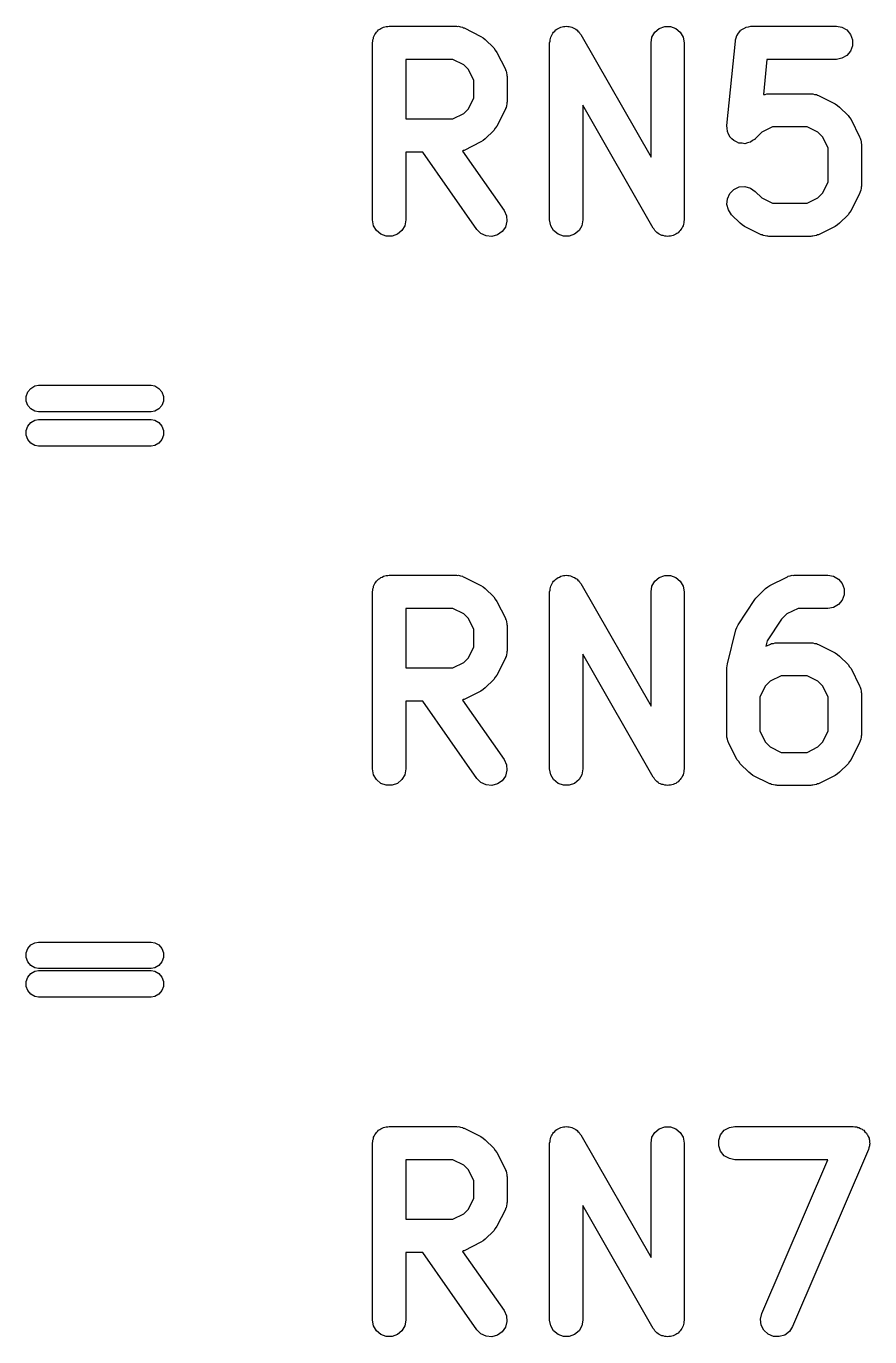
# Model space of a CAD drawing. Extents: x 553.3 to 630.8, y 408.7 to 458.1.
# Drawn here: x 586.48 to 590.29, y 436.59 to 442.51 of the extents above; entities that cross this region are included whole.
import ezdxf

# ---------------------------------------------------------------- set-up
doc = ezdxf.new("R2010")
doc.units = 0
doc.header["$MEASUREMENT"] = 0
doc.layers.add('BLACK', color=7, linetype='CONTINUOUS')

msp = doc.modelspace()

# ---------------------------------------------------------------- linework, layer by layer
at = {"layer": 'BLACK', "linetype": 'CONTINUOUS'}
for p, q in [((588.049, 442.457), (588.05, 442.464)), ((588.05, 442.464), (588.053, 442.469)), ((588.053, 442.469), (588.056, 442.476)), ((588.056, 442.476), (588.06, 442.481)), ((588.06, 442.481), (588.063, 442.486)), ((588.063, 442.486), (588.068, 442.491)), ((588.068, 442.491), (588.072, 442.496)), ((588.072, 442.496), (588.078, 442.499)), ((588.078, 442.499), (588.083, 442.503)), ((588.083, 442.503), (588.089, 442.505)), ((588.089, 442.505), (588.095, 442.509)), ((588.095, 442.509), (588.101, 442.51)), ((588.101, 442.51), (588.107, 442.512)), ((588.107, 442.512), (588.114, 442.512)), ((588.114, 442.512), (588.12, 442.513)), ((588.12, 442.513), (588.425, 442.513)), ((588.425, 442.513), (588.429, 442.512)), ((588.429, 442.512), (588.434, 442.513)), ((588.434, 442.513), (588.442, 442.51)), ((588.442, 442.51), (588.451, 442.509)), ((588.451, 442.509), (588.455, 442.506)), ((588.455, 442.506), (588.459, 442.505)), ((588.459, 442.505), (588.535, 442.467)), ((588.535, 442.467), (588.545, 442.46)), ((588.849, 442.457), (588.85, 442.464)), ((588.85, 442.464), (588.853, 442.47)), ((588.853, 442.47), (588.856, 442.476)), ((588.856, 442.476), (588.86, 442.481)), ((588.86, 442.481), (588.863, 442.486)), ((588.863, 442.486), (588.868, 442.491)), ((588.868, 442.491), (588.873, 442.496)), ((588.873, 442.496), (588.878, 442.499)), ((588.878, 442.499), (588.883, 442.503)), ((588.883, 442.503), (588.889, 442.505)), ((588.889, 442.505), (588.895, 442.509)), ((588.895, 442.509), (588.901, 442.51)), ((588.901, 442.51), (588.907, 442.512)), ((588.907, 442.512), (588.914, 442.512)), ((588.914, 442.512), (588.921, 442.513)), ((588.921, 442.513), (588.927, 442.512)), ((588.927, 442.512), (588.933, 442.512)), ((588.933, 442.512), (588.94, 442.51)), ((588.94, 442.51), (588.946, 442.508)), ((588.946, 442.508), (588.952, 442.505)), ((588.952, 442.505), (588.958, 442.503)), ((588.958, 442.503), (588.963, 442.499)), ((588.963, 442.499), (588.969, 442.495)), ((588.969, 442.495), (588.973, 442.49)), ((588.973, 442.49), (588.978, 442.486)), ((588.978, 442.486), (588.981, 442.48)), ((588.981, 442.48), (588.986, 442.475)), ((588.986, 442.475), (589.303, 441.921)), ((589.303, 442.438), (589.307, 442.464)), ((589.307, 442.464), (589.32, 442.486)), ((589.32, 442.486), (589.34, 442.503)), ((589.34, 442.503), (589.365, 442.512)), ((589.365, 442.512), (589.391, 442.512)), ((589.391, 442.512), (589.415, 442.503)), ((589.415, 442.503), (589.435, 442.486)), ((589.435, 442.486), (589.448, 442.464)), ((589.448, 442.464), (589.453, 442.438)), ((589.685, 442.451), (589.688, 442.461)), ((589.688, 442.461), (589.691, 442.471)), ((589.691, 442.471), (589.693, 442.473)), ((589.693, 442.473), (589.694, 442.476)), ((589.694, 442.476), (589.7, 442.483)), ((589.7, 442.483), (589.706, 442.492)), ((589.706, 442.492), (589.709, 442.493)), ((589.709, 442.493), (589.71, 442.496)), ((589.71, 442.496), (589.719, 442.501)), ((589.719, 442.501), (589.728, 442.506)), ((589.728, 442.506), (589.73, 442.507)), ((589.73, 442.507), (589.733, 442.509)), ((589.733, 442.509), (589.743, 442.51)), ((589.743, 442.51), (589.753, 442.513)), ((589.753, 442.513), (589.756, 442.513)), ((589.756, 442.513), (589.759, 442.513)), ((589.759, 442.513), (590.14, 442.513)), ((590.14, 442.513), (590.165, 442.509)), ((590.165, 442.509), (590.188, 442.496)), ((590.188, 442.496), (590.204, 442.476)), ((590.204, 442.476), (590.213, 442.451)), ((588.045, 442.438), (588.047, 442.445)), ((588.045, 441.638), (588.045, 442.438)), ((588.047, 442.451), (588.049, 442.457)), ((588.047, 442.445), (588.047, 442.451)), ((588.545, 442.46), (588.554, 442.453)), ((588.554, 442.453), (588.593, 442.415)), ((588.593, 442.415), (588.599, 442.405)), ((588.599, 442.405), (588.607, 442.395)), ((588.845, 442.438), (588.847, 442.445)), ((588.845, 441.638), (588.845, 442.438)), ((588.847, 442.451), (588.849, 442.457)), ((588.847, 442.445), (588.847, 442.451)), ((589.303, 441.921), (589.303, 442.438)), ((589.453, 442.438), (589.453, 441.638)), ((589.646, 442.065), (589.684, 442.446)), ((589.684, 442.446), (589.685, 442.448)), ((589.685, 442.448), (589.685, 442.451)), ((590.213, 442.425), (590.204, 442.401)), ((590.213, 442.451), (590.213, 442.425)), ((588.195, 442.363), (588.195, 442.094)), ((588.408, 442.363), (588.195, 442.363)), ((588.457, 442.338), (588.408, 442.363)), ((588.607, 442.395), (588.645, 442.319)), ((589.826, 442.363), (589.811, 442.204)), ((590.14, 442.363), (589.826, 442.363)), ((590.165, 442.368), (590.14, 442.363)), ((590.188, 442.381), (590.165, 442.368)), ((590.204, 442.401), (590.188, 442.381)), ((588.478, 442.317), (588.457, 442.338)), ((588.503, 442.268), (588.478, 442.317)), ((588.645, 442.319), (588.646, 442.315)), ((588.646, 442.315), (588.648, 442.311)), ((588.648, 442.311), (588.65, 442.303)), ((588.65, 442.303), (588.652, 442.294)), ((588.652, 442.294), (588.652, 442.29)), ((588.652, 442.29), (588.653, 442.286)), ((588.653, 442.286), (588.653, 442.171)), ((588.503, 442.189), (588.503, 442.268)), ((588.478, 442.14), (588.503, 442.189)), ((588.653, 442.171), (588.652, 442.167)), ((588.652, 442.167), (588.652, 442.163)), ((589.811, 442.204), (589.818, 442.205)), ((589.818, 442.205), (589.826, 442.208)), ((589.826, 442.208), (589.831, 442.208)), ((589.831, 442.208), (589.835, 442.208)), ((589.835, 442.208), (590.025, 442.208)), ((590.025, 442.208), (590.029, 442.208)), ((590.029, 442.208), (590.034, 442.208)), ((590.034, 442.208), (590.042, 442.205)), ((590.042, 442.205), (590.051, 442.204)), ((590.051, 442.204), (590.055, 442.202)), ((590.055, 442.202), (590.059, 442.2)), ((590.059, 442.2), (590.135, 442.162)), ((588.408, 442.094), (588.457, 442.119)), ((588.457, 442.119), (588.478, 442.14)), ((588.645, 442.138), (588.607, 442.062)), ((588.646, 442.142), (588.645, 442.138)), ((588.648, 442.146), (588.646, 442.142)), ((588.65, 442.154), (588.648, 442.146)), ((588.652, 442.163), (588.65, 442.154)), ((589.313, 441.601), (588.995, 442.156)), ((588.995, 442.156), (588.995, 441.638)), ((590.135, 442.162), (590.145, 442.155)), ((590.145, 442.155), (590.154, 442.148)), ((590.154, 442.148), (590.193, 442.11)), ((590.193, 442.11), (590.199, 442.1)), ((588.195, 442.094), (588.408, 442.094)), ((588.599, 442.052), (588.593, 442.042)), ((588.607, 442.062), (588.599, 442.052)), ((589.646, 442.064), (589.646, 442.065)), ((589.647, 442.051), (589.646, 442.064)), ((589.646, 442.064), (589.646, 442.064)), ((589.648, 442.039), (589.647, 442.051)), ((589.852, 442.058), (589.803, 442.034)), ((590.008, 442.058), (589.852, 442.058)), ((590.057, 442.034), (590.008, 442.058)), ((590.199, 442.1), (590.207, 442.091)), ((590.207, 442.091), (590.245, 442.014)), ((588.535, 441.99), (588.459, 441.952)), ((588.545, 441.997), (588.535, 441.99)), ((588.554, 442.004), (588.545, 441.997)), ((588.593, 442.042), (588.554, 442.004)), ((589.648, 442.038), (589.648, 442.039)), ((589.653, 442.026), (589.648, 442.038)), ((589.648, 442.038), (589.648, 442.038)), ((589.659, 442.015), (589.653, 442.026)), ((589.659, 442.014), (589.659, 442.015)), ((589.659, 442.015), (589.659, 442.015)), ((589.668, 442.005), (589.659, 442.014)), ((589.677, 441.996), (589.668, 442.005)), ((589.689, 441.99), (589.677, 441.996)), ((589.677, 441.996), (589.677, 441.996)), ((589.677, 441.996), (589.677, 441.996)), ((589.7, 441.985), (589.689, 441.99)), ((589.751, 441.989), (589.739, 441.986)), ((589.752, 441.989), (589.751, 441.989)), ((589.762, 441.996), (589.752, 441.989)), ((589.752, 441.989), (589.752, 441.989)), ((589.773, 442.003), (589.762, 441.996)), ((589.774, 442.004), (589.773, 442.004)), ((589.773, 442.004), (589.773, 442.003)), ((589.803, 442.034), (589.774, 442.004)), ((590.078, 442.013), (590.057, 442.034)), ((590.103, 441.963), (590.078, 442.013)), ((590.245, 442.014), (590.246, 442.01)), ((590.246, 442.01), (590.248, 442.007)), ((590.248, 442.007), (590.25, 441.998)), ((590.25, 441.998), (590.252, 441.99)), ((590.252, 441.99), (590.252, 441.985)), ((588.272, 441.944), (588.195, 441.944)), ((588.195, 441.944), (588.195, 441.638)), ((588.516, 441.595), (588.272, 441.944)), ((588.455, 441.951), (588.452, 441.949)), ((588.452, 441.949), (588.639, 441.681)), ((588.459, 441.952), (588.455, 441.951)), ((589.701, 441.985), (589.7, 441.985)), ((589.714, 441.984), (589.701, 441.985)), ((589.701, 441.985), (589.701, 441.985)), ((589.726, 441.982), (589.714, 441.984)), ((589.727, 441.982), (589.726, 441.982)), ((589.739, 441.986), (589.727, 441.982)), ((589.727, 441.982), (589.727, 441.982)), ((590.103, 441.808), (590.103, 441.963)), ((590.252, 441.985), (590.253, 441.981)), ((590.253, 441.981), (590.253, 441.79)), ((589.648, 441.734), (589.659, 441.757)), ((589.659, 441.757), (589.677, 441.776)), ((589.677, 441.776), (589.701, 441.787)), ((589.701, 441.787), (589.727, 441.789)), ((589.727, 441.789), (589.752, 441.782)), ((589.752, 441.782), (589.774, 441.767)), ((589.774, 441.767), (589.803, 441.738)), ((590.057, 441.738), (590.078, 441.759)), ((590.078, 441.759), (590.103, 441.808)), ((590.245, 441.757), (590.207, 441.681)), ((590.246, 441.761), (590.245, 441.757)), ((590.248, 441.765), (590.246, 441.761)), ((590.25, 441.773), (590.248, 441.765)), ((590.252, 441.782), (590.25, 441.773)), ((590.253, 441.79), (590.252, 441.786)), ((590.252, 441.786), (590.252, 441.782)), ((589.646, 441.708), (589.648, 441.734)), ((589.653, 441.683), (589.646, 441.708)), ((589.803, 441.738), (589.852, 441.713)), ((589.852, 441.713), (590.008, 441.713)), ((590.008, 441.713), (590.057, 441.738)), ((588.05, 441.612), (588.045, 441.638)), ((588.195, 441.638), (588.191, 441.612)), ((588.639, 441.681), (588.65, 441.657)), ((588.652, 441.632), (588.646, 441.606)), ((588.65, 441.657), (588.652, 441.632)), ((588.85, 441.612), (588.845, 441.638)), ((588.995, 441.638), (588.991, 441.612)), ((589.453, 441.638), (589.451, 441.631)), ((589.667, 441.661), (589.653, 441.683)), ((589.706, 441.623), (589.667, 441.661)), ((590.193, 441.661), (590.154, 441.623)), ((590.199, 441.671), (590.193, 441.661)), ((590.207, 441.681), (590.199, 441.671)), ((588.063, 441.59), (588.05, 441.612)), ((588.083, 441.573), (588.063, 441.59)), ((588.107, 441.564), (588.083, 441.573)), ((588.158, 441.573), (588.134, 441.564)), ((588.178, 441.59), (588.158, 441.573)), ((588.191, 441.612), (588.178, 441.59)), ((588.535, 441.577), (588.516, 441.595)), ((588.558, 441.566), (588.535, 441.577)), ((588.631, 441.585), (588.609, 441.57)), ((588.646, 441.606), (588.631, 441.585)), ((588.863, 441.59), (588.85, 441.612)), ((588.883, 441.573), (588.863, 441.59)), ((588.907, 441.564), (588.883, 441.573)), ((588.958, 441.573), (588.933, 441.564)), ((588.978, 441.59), (588.958, 441.573)), ((588.991, 441.612), (588.978, 441.59)), ((589.317, 441.596), (589.313, 441.601)), ((589.32, 441.59), (589.317, 441.596)), ((589.325, 441.586), (589.32, 441.59)), ((589.329, 441.581), (589.325, 441.586)), ((589.335, 441.577), (589.329, 441.581)), ((589.34, 441.573), (589.335, 441.577)), ((589.346, 441.571), (589.34, 441.573)), ((589.415, 441.573), (589.409, 441.571)), ((589.42, 441.577), (589.415, 441.573)), ((589.426, 441.58), (589.42, 441.577)), ((589.43, 441.586), (589.426, 441.58)), ((589.435, 441.59), (589.43, 441.586)), ((589.438, 441.595), (589.435, 441.59)), ((589.442, 441.6), (589.438, 441.595)), ((589.445, 441.607), (589.442, 441.6)), ((589.448, 441.612), (589.445, 441.607)), ((589.449, 441.619), (589.448, 441.612)), ((589.451, 441.625), (589.449, 441.619)), ((589.451, 441.631), (589.451, 441.625)), ((589.715, 441.616), (589.706, 441.623)), ((589.725, 441.609), (589.715, 441.616)), ((589.801, 441.571), (589.725, 441.609)), ((590.135, 441.609), (590.059, 441.571)), ((590.145, 441.616), (590.135, 441.609)), ((590.154, 441.623), (590.145, 441.616)), ((588.134, 441.564), (588.107, 441.564)), ((588.584, 441.563), (588.558, 441.566)), ((588.609, 441.57), (588.584, 441.563)), ((588.933, 441.564), (588.907, 441.564)), ((589.352, 441.568), (589.346, 441.571)), ((589.358, 441.567), (589.352, 441.568)), ((589.365, 441.564), (589.358, 441.567)), ((589.371, 441.564), (589.365, 441.564)), ((589.377, 441.563), (589.371, 441.564)), ((589.384, 441.564), (589.377, 441.563)), ((589.391, 441.564), (589.384, 441.564)), ((589.397, 441.566), (589.391, 441.564)), ((589.403, 441.568), (589.397, 441.566)), ((589.409, 441.571), (589.403, 441.568)), ((589.805, 441.57), (589.801, 441.571)), ((589.809, 441.568), (589.805, 441.57)), ((589.818, 441.566), (589.809, 441.568)), ((589.826, 441.564), (589.818, 441.566)), ((589.831, 441.564), (589.826, 441.564)), ((589.835, 441.563), (589.831, 441.564)), ((590.025, 441.563), (589.835, 441.563)), ((590.029, 441.564), (590.025, 441.563)), ((590.034, 441.564), (590.029, 441.564)), ((590.042, 441.566), (590.034, 441.564)), ((590.051, 441.568), (590.042, 441.566)), ((590.055, 441.57), (590.051, 441.568)), ((590.059, 441.571), (590.055, 441.57)), ((586.488, 440.861), (586.502, 440.877)), ((586.502, 440.877), (586.52, 440.888)), ((586.52, 440.888), (586.536, 440.891)), ((586.536, 440.891), (587.046, 440.891)), ((587.046, 440.891), (587.062, 440.888)), ((587.062, 440.888), (587.08, 440.877)), ((587.08, 440.877), (587.094, 440.861)), ((586.481, 440.841), (586.488, 440.861)), ((586.481, 440.82), (586.481, 440.841)), ((586.488, 440.8), (586.481, 440.82)), ((587.094, 440.861), (587.101, 440.841)), ((587.101, 440.82), (587.094, 440.8)), ((587.101, 440.841), (587.101, 440.82)), ((586.502, 440.784), (586.488, 440.8)), ((586.52, 440.774), (586.502, 440.784)), ((586.536, 440.771), (586.52, 440.774)), ((587.046, 440.771), (586.536, 440.771)), ((587.062, 440.774), (587.046, 440.771)), ((587.08, 440.784), (587.062, 440.774)), ((587.094, 440.8), (587.08, 440.784)), ((586.481, 440.687), (586.488, 440.707)), ((586.481, 440.666), (586.481, 440.687)), ((586.488, 440.707), (586.502, 440.723)), ((586.502, 440.723), (586.52, 440.733)), ((586.52, 440.733), (586.536, 440.736)), ((586.536, 440.736), (587.046, 440.736)), ((587.046, 440.736), (587.062, 440.733)), ((587.062, 440.733), (587.08, 440.723)), ((587.08, 440.723), (587.094, 440.707)), ((587.094, 440.707), (587.101, 440.687)), ((587.101, 440.687), (587.101, 440.666)), ((586.488, 440.646), (586.481, 440.666)), ((586.502, 440.63), (586.488, 440.646)), ((586.52, 440.619), (586.502, 440.63)), ((587.08, 440.63), (587.062, 440.619)), ((587.094, 440.646), (587.08, 440.63)), ((587.101, 440.666), (587.094, 440.646)), ((586.536, 440.616), (586.52, 440.619)), ((587.046, 440.616), (586.536, 440.616)), ((587.062, 440.619), (587.046, 440.616)), ((588.047, 439.971), (588.049, 439.977)), ((588.049, 439.977), (588.05, 439.984)), ((588.05, 439.984), (588.053, 439.989)), ((588.053, 439.989), (588.056, 439.996)), ((588.056, 439.996), (588.06, 440.001)), ((588.06, 440.001), (588.063, 440.006)), ((588.063, 440.006), (588.068, 440.011)), ((588.068, 440.011), (588.072, 440.016)), ((588.072, 440.016), (588.078, 440.019)), ((588.078, 440.019), (588.083, 440.023)), ((588.083, 440.023), (588.089, 440.025)), ((588.089, 440.025), (588.095, 440.029)), ((588.095, 440.029), (588.101, 440.03)), ((588.101, 440.03), (588.107, 440.032)), ((588.107, 440.032), (588.114, 440.032)), ((588.114, 440.032), (588.12, 440.033)), ((588.12, 440.033), (588.425, 440.033)), ((588.425, 440.033), (588.429, 440.032)), ((588.429, 440.032), (588.434, 440.033)), ((588.434, 440.033), (588.442, 440.03)), ((588.442, 440.03), (588.451, 440.029)), ((588.451, 440.029), (588.455, 440.026)), ((588.455, 440.026), (588.459, 440.025)), ((588.459, 440.025), (588.535, 439.987)), ((588.535, 439.987), (588.545, 439.98)), ((588.545, 439.98), (588.554, 439.973)), ((588.847, 439.971), (588.849, 439.977)), ((588.849, 439.977), (588.85, 439.984)), ((588.85, 439.984), (588.853, 439.99)), ((588.853, 439.99), (588.856, 439.996)), ((588.856, 439.996), (588.86, 440.001)), ((588.86, 440.001), (588.863, 440.006)), ((588.863, 440.006), (588.868, 440.011)), ((588.868, 440.011), (588.873, 440.016)), ((588.873, 440.016), (588.878, 440.019)), ((588.878, 440.019), (588.883, 440.023)), ((588.883, 440.023), (588.889, 440.025)), ((588.889, 440.025), (588.895, 440.029)), ((588.895, 440.029), (588.901, 440.03)), ((588.901, 440.03), (588.907, 440.032)), ((588.907, 440.032), (588.914, 440.032)), ((588.914, 440.032), (588.921, 440.033)), ((588.921, 440.033), (588.927, 440.032)), ((588.927, 440.032), (588.933, 440.032)), ((588.933, 440.032), (588.94, 440.03)), ((588.94, 440.03), (588.946, 440.028)), ((588.946, 440.028), (588.952, 440.025)), ((588.952, 440.025), (588.958, 440.023)), ((588.958, 440.023), (588.963, 440.019)), ((588.963, 440.019), (588.969, 440.015)), ((588.969, 440.015), (588.973, 440.01)), ((588.973, 440.01), (588.978, 440.006)), ((588.978, 440.006), (588.981, 440)), ((588.981, 440), (588.986, 439.995)), ((588.986, 439.995), (589.303, 439.441)), ((589.303, 439.958), (589.307, 439.984)), ((589.307, 439.984), (589.32, 440.006)), ((589.32, 440.006), (589.34, 440.023)), ((589.34, 440.023), (589.365, 440.032)), ((589.365, 440.032), (589.391, 440.032)), ((589.391, 440.032), (589.415, 440.023)), ((589.415, 440.023), (589.435, 440.006)), ((589.435, 440.006), (589.448, 439.984)), ((589.448, 439.984), (589.453, 439.958)), ((589.82, 439.973), (589.83, 439.98)), ((589.83, 439.98), (589.839, 439.987)), ((589.839, 439.987), (589.916, 440.025)), ((589.916, 440.025), (589.92, 440.026)), ((589.92, 440.026), (589.923, 440.029)), ((589.923, 440.029), (589.932, 440.03)), ((589.932, 440.03), (589.94, 440.033)), ((589.94, 440.033), (589.945, 440.032)), ((589.945, 440.032), (589.949, 440.033)), ((589.949, 440.033), (590.101, 440.033)), ((590.101, 440.033), (590.127, 440.029)), ((590.127, 440.029), (590.15, 440.016)), ((590.15, 440.016), (590.166, 439.996)), ((590.166, 439.996), (590.175, 439.971)), ((588.045, 439.958), (588.047, 439.965)), ((588.045, 439.158), (588.045, 439.958)), ((588.047, 439.965), (588.047, 439.971)), ((588.554, 439.973), (588.593, 439.935)), ((588.593, 439.935), (588.599, 439.925)), ((588.599, 439.925), (588.607, 439.915)), ((588.845, 439.958), (588.847, 439.965)), ((588.845, 439.158), (588.845, 439.958)), ((588.847, 439.965), (588.847, 439.971)), ((589.303, 439.441), (589.303, 439.958)), ((589.453, 439.958), (589.453, 439.158)), ((589.696, 439.809), (589.772, 439.924)), ((589.772, 439.924), (589.777, 439.929)), ((589.777, 439.929), (589.782, 439.935)), ((589.782, 439.935), (589.82, 439.973)), ((590.166, 439.921), (590.15, 439.901)), ((590.175, 439.945), (590.166, 439.921)), ((590.175, 439.971), (590.175, 439.945)), ((588.195, 439.883), (588.195, 439.614)), ((588.408, 439.883), (588.195, 439.883)), ((588.457, 439.858), (588.408, 439.883)), ((588.478, 439.837), (588.457, 439.858)), ((588.607, 439.915), (588.645, 439.839)), ((589.917, 439.858), (589.893, 439.834)), ((589.967, 439.883), (589.917, 439.858)), ((590.101, 439.883), (589.967, 439.883)), ((590.127, 439.888), (590.101, 439.883)), ((590.15, 439.901), (590.127, 439.888)), ((588.503, 439.788), (588.478, 439.837)), ((588.645, 439.839), (588.646, 439.835)), ((588.646, 439.835), (588.648, 439.831)), ((588.648, 439.831), (588.65, 439.823)), ((588.65, 439.823), (588.652, 439.814)), ((588.652, 439.814), (588.652, 439.81)), ((588.652, 439.81), (588.653, 439.806)), ((588.653, 439.806), (588.653, 439.691)), ((589.686, 439.786), (589.691, 439.797)), ((589.691, 439.797), (589.696, 439.809)), ((589.893, 439.834), (589.828, 439.737)), ((588.503, 439.709), (588.503, 439.788)), ((589.648, 439.633), (589.686, 439.786)), ((588.478, 439.66), (588.503, 439.709)), ((588.652, 439.683), (588.65, 439.674)), ((588.653, 439.691), (588.652, 439.687)), ((588.652, 439.687), (588.652, 439.683)), ((589.828, 439.737), (589.822, 439.712)), ((589.822, 439.712), (589.839, 439.72)), ((589.839, 439.72), (589.843, 439.722)), ((589.843, 439.722), (589.847, 439.724)), ((589.847, 439.724), (589.856, 439.725)), ((589.856, 439.725), (589.864, 439.728)), ((589.864, 439.728), (589.869, 439.728)), ((589.869, 439.728), (589.873, 439.728)), ((589.873, 439.728), (590.025, 439.728)), ((590.025, 439.728), (590.029, 439.728)), ((590.029, 439.728), (590.034, 439.728)), ((590.034, 439.728), (590.042, 439.725)), ((590.042, 439.725), (590.051, 439.724)), ((590.051, 439.724), (590.055, 439.722)), ((590.055, 439.722), (590.059, 439.72)), ((590.059, 439.72), (590.135, 439.682)), ((590.135, 439.682), (590.145, 439.675)), ((588.408, 439.614), (588.457, 439.639)), ((588.457, 439.639), (588.478, 439.66)), ((588.645, 439.658), (588.607, 439.582)), ((588.646, 439.662), (588.645, 439.658)), ((588.648, 439.666), (588.646, 439.662)), ((588.65, 439.674), (588.648, 439.666)), ((589.313, 439.121), (588.995, 439.676)), ((588.995, 439.676), (588.995, 439.158)), ((589.645, 439.615), (589.647, 439.624)), ((589.647, 439.624), (589.648, 439.633)), ((590.145, 439.675), (590.154, 439.668)), ((590.154, 439.668), (590.193, 439.63)), ((590.193, 439.63), (590.199, 439.62)), ((590.199, 439.62), (590.207, 439.611)), ((588.195, 439.614), (588.408, 439.614)), ((588.593, 439.562), (588.554, 439.524)), ((588.599, 439.572), (588.593, 439.562)), ((588.607, 439.582), (588.599, 439.572)), ((589.645, 439.31), (589.645, 439.615)), ((589.891, 439.578), (589.841, 439.554)), ((590.008, 439.578), (589.891, 439.578)), ((590.057, 439.554), (590.008, 439.578)), ((590.207, 439.611), (590.245, 439.534)), ((588.535, 439.51), (588.459, 439.472)), ((588.545, 439.517), (588.535, 439.51)), ((588.554, 439.524), (588.545, 439.517)), ((589.82, 439.533), (589.795, 439.483)), ((589.841, 439.554), (589.82, 439.533)), ((590.078, 439.533), (590.057, 439.554)), ((590.103, 439.483), (590.078, 439.533)), ((590.245, 439.534), (590.246, 439.53)), ((590.246, 439.53), (590.248, 439.527)), ((590.248, 439.527), (590.25, 439.518)), ((590.25, 439.518), (590.252, 439.51)), ((590.252, 439.51), (590.252, 439.505)), ((590.252, 439.505), (590.253, 439.501)), ((590.253, 439.501), (590.253, 439.31)), ((588.272, 439.464), (588.195, 439.464)), ((588.195, 439.464), (588.195, 439.158)), ((588.516, 439.115), (588.272, 439.464)), ((588.455, 439.471), (588.452, 439.469)), ((588.452, 439.469), (588.639, 439.201)), ((588.459, 439.472), (588.455, 439.471)), ((589.795, 439.483), (589.795, 439.328)), ((590.103, 439.328), (590.103, 439.483)), ((589.795, 439.328), (589.82, 439.279)), ((590.078, 439.279), (590.103, 439.328)), ((589.646, 439.306), (589.645, 439.31)), ((589.646, 439.302), (589.646, 439.306)), ((589.648, 439.293), (589.646, 439.302)), ((589.65, 439.285), (589.648, 439.293)), ((589.652, 439.281), (589.65, 439.285)), ((589.653, 439.277), (589.652, 439.281)), ((589.691, 439.201), (589.653, 439.277)), ((589.82, 439.279), (589.841, 439.258)), ((590.057, 439.258), (590.078, 439.279)), ((590.245, 439.277), (590.207, 439.201)), ((590.246, 439.281), (590.245, 439.277)), ((590.248, 439.285), (590.246, 439.281)), ((590.25, 439.293), (590.248, 439.285)), ((590.252, 439.302), (590.25, 439.293)), ((590.253, 439.31), (590.252, 439.306)), ((590.252, 439.306), (590.252, 439.302)), ((589.841, 439.258), (589.891, 439.233)), ((589.891, 439.233), (590.008, 439.233)), ((590.008, 439.233), (590.057, 439.258)), ((588.05, 439.132), (588.045, 439.158)), ((588.195, 439.158), (588.191, 439.132)), ((588.639, 439.201), (588.65, 439.177)), ((588.652, 439.152), (588.646, 439.126)), ((588.65, 439.177), (588.652, 439.152)), ((588.85, 439.132), (588.845, 439.158)), ((588.995, 439.158), (588.991, 439.132)), ((589.453, 439.158), (589.451, 439.151)), ((589.451, 439.151), (589.451, 439.145)), ((589.699, 439.191), (589.691, 439.201)), ((589.706, 439.181), (589.699, 439.191)), ((589.744, 439.143), (589.706, 439.181)), ((590.193, 439.181), (590.154, 439.143)), ((590.199, 439.191), (590.193, 439.181)), ((590.207, 439.201), (590.199, 439.191)), ((588.063, 439.11), (588.05, 439.132)), ((588.083, 439.093), (588.063, 439.11)), ((588.107, 439.084), (588.083, 439.093)), ((588.158, 439.093), (588.134, 439.084)), ((588.178, 439.11), (588.158, 439.093)), ((588.191, 439.132), (588.178, 439.11)), ((588.535, 439.097), (588.516, 439.115)), ((588.558, 439.086), (588.535, 439.097)), ((588.609, 439.09), (588.584, 439.083)), ((588.631, 439.105), (588.609, 439.09)), ((588.646, 439.126), (588.631, 439.105)), ((588.863, 439.11), (588.85, 439.132)), ((588.883, 439.093), (588.863, 439.11)), ((588.907, 439.084), (588.883, 439.093)), ((588.958, 439.093), (588.933, 439.084)), ((588.978, 439.11), (588.958, 439.093)), ((588.991, 439.132), (588.978, 439.11)), ((589.317, 439.116), (589.313, 439.121)), ((589.32, 439.11), (589.317, 439.116)), ((589.325, 439.106), (589.32, 439.11)), ((589.329, 439.101), (589.325, 439.106)), ((589.335, 439.097), (589.329, 439.101)), ((589.34, 439.093), (589.335, 439.097)), ((589.346, 439.091), (589.34, 439.093)), ((589.352, 439.088), (589.346, 439.091)), ((589.358, 439.087), (589.352, 439.088)), ((589.365, 439.084), (589.358, 439.087)), ((589.403, 439.088), (589.397, 439.086)), ((589.409, 439.091), (589.403, 439.088)), ((589.415, 439.093), (589.409, 439.091)), ((589.42, 439.097), (589.415, 439.093)), ((589.426, 439.1), (589.42, 439.097)), ((589.43, 439.106), (589.426, 439.1)), ((589.435, 439.11), (589.43, 439.106)), ((589.438, 439.115), (589.435, 439.11)), ((589.442, 439.12), (589.438, 439.115)), ((589.445, 439.127), (589.442, 439.12)), ((589.448, 439.132), (589.445, 439.127)), ((589.449, 439.139), (589.448, 439.132)), ((589.451, 439.145), (589.449, 439.139)), ((589.753, 439.136), (589.744, 439.143)), ((589.763, 439.129), (589.753, 439.136)), ((589.839, 439.091), (589.763, 439.129)), ((589.843, 439.09), (589.839, 439.091)), ((589.847, 439.088), (589.843, 439.09)), ((589.856, 439.086), (589.847, 439.088)), ((590.051, 439.088), (590.042, 439.086)), ((590.055, 439.09), (590.051, 439.088)), ((590.059, 439.091), (590.055, 439.09)), ((590.135, 439.129), (590.059, 439.091)), ((590.145, 439.136), (590.135, 439.129)), ((590.154, 439.143), (590.145, 439.136)), ((588.134, 439.084), (588.107, 439.084)), ((588.584, 439.083), (588.558, 439.086)), ((588.933, 439.084), (588.907, 439.084)), ((589.371, 439.084), (589.365, 439.084)), ((589.377, 439.083), (589.371, 439.084)), ((589.384, 439.084), (589.377, 439.083)), ((589.391, 439.084), (589.384, 439.084)), ((589.397, 439.086), (589.391, 439.084)), ((589.864, 439.084), (589.856, 439.086)), ((589.869, 439.084), (589.864, 439.084)), ((589.873, 439.083), (589.869, 439.084)), ((590.025, 439.083), (589.873, 439.083)), ((590.029, 439.084), (590.025, 439.083)), ((590.034, 439.084), (590.029, 439.084)), ((590.042, 439.086), (590.034, 439.084)), ((586.52, 438.373), (586.536, 438.376)), ((586.536, 438.376), (587.046, 438.376)), ((587.046, 438.376), (587.062, 438.373)), ((586.481, 438.327), (586.488, 438.347)), ((586.481, 438.306), (586.481, 438.327)), ((586.488, 438.347), (586.502, 438.363)), ((586.502, 438.363), (586.52, 438.373)), ((587.062, 438.373), (587.08, 438.363)), ((587.08, 438.363), (587.094, 438.347)), ((587.094, 438.347), (587.101, 438.327)), ((587.101, 438.327), (587.101, 438.306)), ((586.488, 438.286), (586.481, 438.306)), ((586.502, 438.27), (586.488, 438.286)), ((586.52, 438.259), (586.502, 438.27)), ((586.536, 438.256), (586.52, 438.259)), ((587.062, 438.259), (587.046, 438.256)), ((587.08, 438.27), (587.062, 438.259)), ((587.094, 438.286), (587.08, 438.27)), ((587.101, 438.306), (587.094, 438.286)), ((586.481, 438.198), (586.488, 438.217)), ((586.488, 438.217), (586.502, 438.234)), ((586.502, 438.234), (586.52, 438.244)), ((586.52, 438.244), (586.536, 438.247)), ((587.046, 438.256), (586.536, 438.256)), ((586.536, 438.247), (587.046, 438.247)), ((587.046, 438.247), (587.062, 438.244)), ((587.062, 438.244), (587.08, 438.234)), ((587.08, 438.234), (587.094, 438.217)), ((587.094, 438.217), (587.101, 438.198)), ((586.481, 438.176), (586.481, 438.198)), ((586.488, 438.157), (586.481, 438.176)), ((586.502, 438.14), (586.488, 438.157)), ((586.52, 438.13), (586.502, 438.14)), ((587.08, 438.14), (587.062, 438.13)), ((587.094, 438.157), (587.08, 438.14)), ((587.101, 438.176), (587.094, 438.157)), ((587.101, 438.198), (587.101, 438.176)), ((586.536, 438.127), (586.52, 438.13)), ((587.046, 438.127), (586.536, 438.127)), ((587.062, 438.13), (587.046, 438.127)), ((588.049, 437.487), (588.05, 437.494)), ((588.05, 437.494), (588.053, 437.499)), ((588.053, 437.499), (588.056, 437.506)), ((588.056, 437.506), (588.06, 437.511)), ((588.06, 437.511), (588.063, 437.516)), ((588.063, 437.516), (588.068, 437.521)), ((588.068, 437.521), (588.072, 437.526)), ((588.072, 437.526), (588.078, 437.529)), ((588.078, 437.529), (588.083, 437.533)), ((588.083, 437.533), (588.089, 437.535)), ((588.089, 437.535), (588.095, 437.539)), ((588.095, 437.539), (588.101, 437.54)), ((588.101, 437.54), (588.107, 437.542)), ((588.107, 437.542), (588.114, 437.542)), ((588.114, 437.542), (588.12, 437.543)), ((588.12, 437.543), (588.425, 437.543)), ((588.425, 437.543), (588.429, 437.542)), ((588.429, 437.542), (588.434, 437.543)), ((588.434, 437.543), (588.442, 437.54)), ((588.442, 437.54), (588.451, 437.539)), ((588.451, 437.539), (588.455, 437.536)), ((588.455, 437.536), (588.459, 437.535)), ((588.459, 437.535), (588.535, 437.497)), ((588.535, 437.497), (588.545, 437.49)), ((588.545, 437.49), (588.554, 437.483)), ((588.849, 437.487), (588.85, 437.494)), ((588.85, 437.494), (588.853, 437.5)), ((588.853, 437.5), (588.856, 437.506)), ((588.856, 437.506), (588.86, 437.511)), ((588.86, 437.511), (588.863, 437.516)), ((588.863, 437.516), (588.868, 437.521)), ((588.868, 437.521), (588.873, 437.526)), ((588.873, 437.526), (588.878, 437.529)), ((588.878, 437.529), (588.883, 437.533)), ((588.883, 437.533), (588.889, 437.535)), ((588.889, 437.535), (588.895, 437.539)), ((588.895, 437.539), (588.901, 437.54)), ((588.901, 437.54), (588.907, 437.542)), ((588.907, 437.542), (588.914, 437.542)), ((588.914, 437.542), (588.921, 437.543)), ((588.921, 437.543), (588.927, 437.542)), ((588.927, 437.542), (588.933, 437.542)), ((588.933, 437.542), (588.94, 437.54)), ((588.94, 437.54), (588.946, 437.538)), ((588.946, 437.538), (588.952, 437.535)), ((588.952, 437.535), (588.958, 437.533)), ((588.958, 437.533), (588.963, 437.529)), ((588.963, 437.529), (588.969, 437.525)), ((588.969, 437.525), (588.973, 437.52)), ((588.973, 437.52), (588.978, 437.516)), ((588.978, 437.516), (588.981, 437.51)), ((588.981, 437.51), (588.986, 437.505)), ((588.986, 437.505), (589.303, 436.951)), ((589.303, 437.468), (589.307, 437.494)), ((589.307, 437.494), (589.32, 437.516)), ((589.32, 437.516), (589.34, 437.533)), ((589.34, 437.533), (589.365, 437.542)), ((589.365, 437.542), (589.391, 437.542)), ((589.391, 437.542), (589.415, 437.533)), ((589.415, 437.533), (589.435, 437.516)), ((589.435, 437.516), (589.448, 437.494)), ((589.448, 437.494), (589.453, 437.468)), ((589.609, 437.481), (589.617, 437.506)), ((589.617, 437.506), (589.634, 437.526)), ((589.634, 437.526), (589.657, 437.539)), ((589.657, 437.539), (589.682, 437.543)), ((589.682, 437.543), (590.216, 437.543)), ((590.216, 437.543), (590.224, 437.542)), ((590.224, 437.542), (590.233, 437.541)), ((590.233, 437.541), (590.237, 437.539)), ((590.237, 437.539), (590.241, 437.539)), ((590.241, 437.539), (590.249, 437.534)), ((590.249, 437.534), (590.257, 437.531)), ((590.257, 437.531), (590.26, 437.528)), ((590.26, 437.528), (590.264, 437.526)), ((590.264, 437.526), (590.269, 437.519)), ((590.269, 437.519), (590.276, 437.513)), ((590.276, 437.513), (590.278, 437.509)), ((590.278, 437.509), (590.281, 437.506)), ((590.281, 437.506), (590.284, 437.497)), ((590.284, 437.497), (590.288, 437.49)), ((590.288, 437.49), (590.288, 437.485)), ((588.045, 437.468), (588.047, 437.475)), ((588.045, 436.668), (588.045, 437.468)), ((588.047, 437.481), (588.049, 437.487)), ((588.047, 437.475), (588.047, 437.481)), ((588.554, 437.483), (588.593, 437.445)), ((588.593, 437.445), (588.599, 437.435)), ((588.599, 437.435), (588.607, 437.425)), ((588.845, 437.468), (588.847, 437.475)), ((588.845, 436.668), (588.845, 437.468)), ((588.847, 437.481), (588.849, 437.487)), ((588.847, 437.475), (588.847, 437.481)), ((589.303, 436.951), (589.303, 437.468)), ((589.453, 437.468), (589.453, 436.668)), ((589.609, 437.455), (589.609, 437.481)), ((589.617, 437.431), (589.609, 437.455)), ((589.634, 437.411), (589.617, 437.431)), ((590.285, 437.439), (589.942, 436.639)), ((590.287, 437.447), (590.285, 437.439)), ((590.29, 437.455), (590.287, 437.447)), ((590.288, 437.485), (590.29, 437.481)), ((590.29, 437.481), (590.29, 437.472)), ((590.29, 437.472), (590.291, 437.464)), ((590.291, 437.464), (590.29, 437.46)), ((590.29, 437.46), (590.29, 437.455)), ((588.195, 437.393), (588.195, 437.124)), ((588.408, 437.393), (588.195, 437.393)), ((588.457, 437.368), (588.408, 437.393)), ((588.607, 437.425), (588.645, 437.349)), ((589.657, 437.398), (589.634, 437.411)), ((589.682, 437.393), (589.657, 437.398)), ((590.102, 437.393), (589.682, 437.393)), ((589.804, 436.698), (590.102, 437.393)), ((588.478, 437.347), (588.457, 437.368)), ((588.503, 437.298), (588.478, 437.347)), ((588.645, 437.349), (588.646, 437.345)), ((588.646, 437.345), (588.648, 437.341)), ((588.648, 437.341), (588.65, 437.333)), ((588.65, 437.333), (588.652, 437.324)), ((588.652, 437.324), (588.652, 437.32)), ((588.652, 437.32), (588.653, 437.316)), ((588.653, 437.316), (588.653, 437.201)), ((588.503, 437.219), (588.503, 437.298)), ((588.478, 437.17), (588.503, 437.219)), ((588.652, 437.193), (588.65, 437.184)), ((588.653, 437.201), (588.652, 437.197)), ((588.652, 437.197), (588.652, 437.193)), ((588.408, 437.124), (588.457, 437.149)), ((588.457, 437.149), (588.478, 437.17)), ((588.645, 437.168), (588.607, 437.092)), ((588.646, 437.172), (588.645, 437.168)), ((588.648, 437.176), (588.646, 437.172)), ((588.65, 437.184), (588.648, 437.176)), ((589.313, 436.631), (588.995, 437.186)), ((588.995, 437.186), (588.995, 436.668)), ((588.195, 437.124), (588.408, 437.124)), ((588.599, 437.082), (588.593, 437.072)), ((588.607, 437.092), (588.599, 437.082)), ((588.535, 437.02), (588.459, 436.982)), ((588.545, 437.027), (588.535, 437.02)), ((588.554, 437.034), (588.545, 437.027)), ((588.593, 437.072), (588.554, 437.034)), ((588.272, 436.974), (588.195, 436.974)), ((588.195, 436.974), (588.195, 436.668)), ((588.516, 436.625), (588.272, 436.974)), ((588.455, 436.981), (588.452, 436.979)), ((588.452, 436.979), (588.639, 436.711)), ((588.459, 436.982), (588.455, 436.981)), ((588.05, 436.642), (588.045, 436.668)), ((588.195, 436.668), (588.191, 436.642)), ((588.639, 436.711), (588.65, 436.687)), ((588.652, 436.662), (588.646, 436.636)), ((588.65, 436.687), (588.652, 436.662)), ((588.85, 436.642), (588.845, 436.668)), ((588.995, 436.668), (588.991, 436.642)), ((589.453, 436.668), (589.451, 436.661)), ((589.451, 436.661), (589.451, 436.655)), ((589.798, 436.672), (589.804, 436.698)), ((589.801, 436.646), (589.798, 436.672)), ((588.063, 436.62), (588.05, 436.642)), ((588.083, 436.603), (588.063, 436.62)), ((588.107, 436.594), (588.083, 436.603)), ((588.158, 436.603), (588.134, 436.594)), ((588.178, 436.62), (588.158, 436.603)), ((588.191, 436.642), (588.178, 436.62)), ((588.535, 436.607), (588.516, 436.625)), ((588.558, 436.596), (588.535, 436.607)), ((588.609, 436.6), (588.584, 436.593)), ((588.631, 436.615), (588.609, 436.6)), ((588.646, 436.636), (588.631, 436.615)), ((588.863, 436.62), (588.85, 436.642)), ((588.883, 436.603), (588.863, 436.62)), ((588.907, 436.594), (588.883, 436.603)), ((588.958, 436.603), (588.933, 436.594)), ((588.978, 436.62), (588.958, 436.603)), ((588.991, 436.642), (588.978, 436.62)), ((589.317, 436.626), (589.313, 436.631)), ((589.32, 436.62), (589.317, 436.626)), ((589.325, 436.616), (589.32, 436.62)), ((589.329, 436.611), (589.325, 436.616)), ((589.335, 436.607), (589.329, 436.611)), ((589.34, 436.603), (589.335, 436.607)), ((589.346, 436.601), (589.34, 436.603)), ((589.352, 436.598), (589.346, 436.601)), ((589.409, 436.601), (589.403, 436.598)), ((589.415, 436.603), (589.409, 436.601)), ((589.42, 436.607), (589.415, 436.603)), ((589.426, 436.61), (589.42, 436.607)), ((589.43, 436.616), (589.426, 436.61)), ((589.435, 436.62), (589.43, 436.616)), ((589.438, 436.625), (589.435, 436.62)), ((589.442, 436.63), (589.438, 436.625)), ((589.445, 436.637), (589.442, 436.63)), ((589.448, 436.642), (589.445, 436.637)), ((589.449, 436.649), (589.448, 436.642)), ((589.451, 436.655), (589.449, 436.649)), ((589.813, 436.623), (589.801, 436.646)), ((589.832, 436.605), (589.813, 436.623)), ((589.856, 436.595), (589.832, 436.605)), ((589.907, 436.601), (589.882, 436.594)), ((589.928, 436.617), (589.907, 436.601)), ((589.942, 436.639), (589.928, 436.617)), ((588.134, 436.594), (588.107, 436.594)), ((588.584, 436.593), (588.558, 436.596)), ((588.933, 436.594), (588.907, 436.594)), ((589.358, 436.597), (589.352, 436.598)), ((589.365, 436.594), (589.358, 436.597)), ((589.371, 436.594), (589.365, 436.594)), ((589.377, 436.593), (589.371, 436.594)), ((589.384, 436.594), (589.377, 436.593)), ((589.391, 436.594), (589.384, 436.594)), ((589.397, 436.596), (589.391, 436.594)), ((589.403, 436.598), (589.397, 436.596)), ((589.882, 436.594), (589.856, 436.595))]:
    msp.add_line(p, q, dxfattribs=at)

doc.saveas('drawing.dxf')
